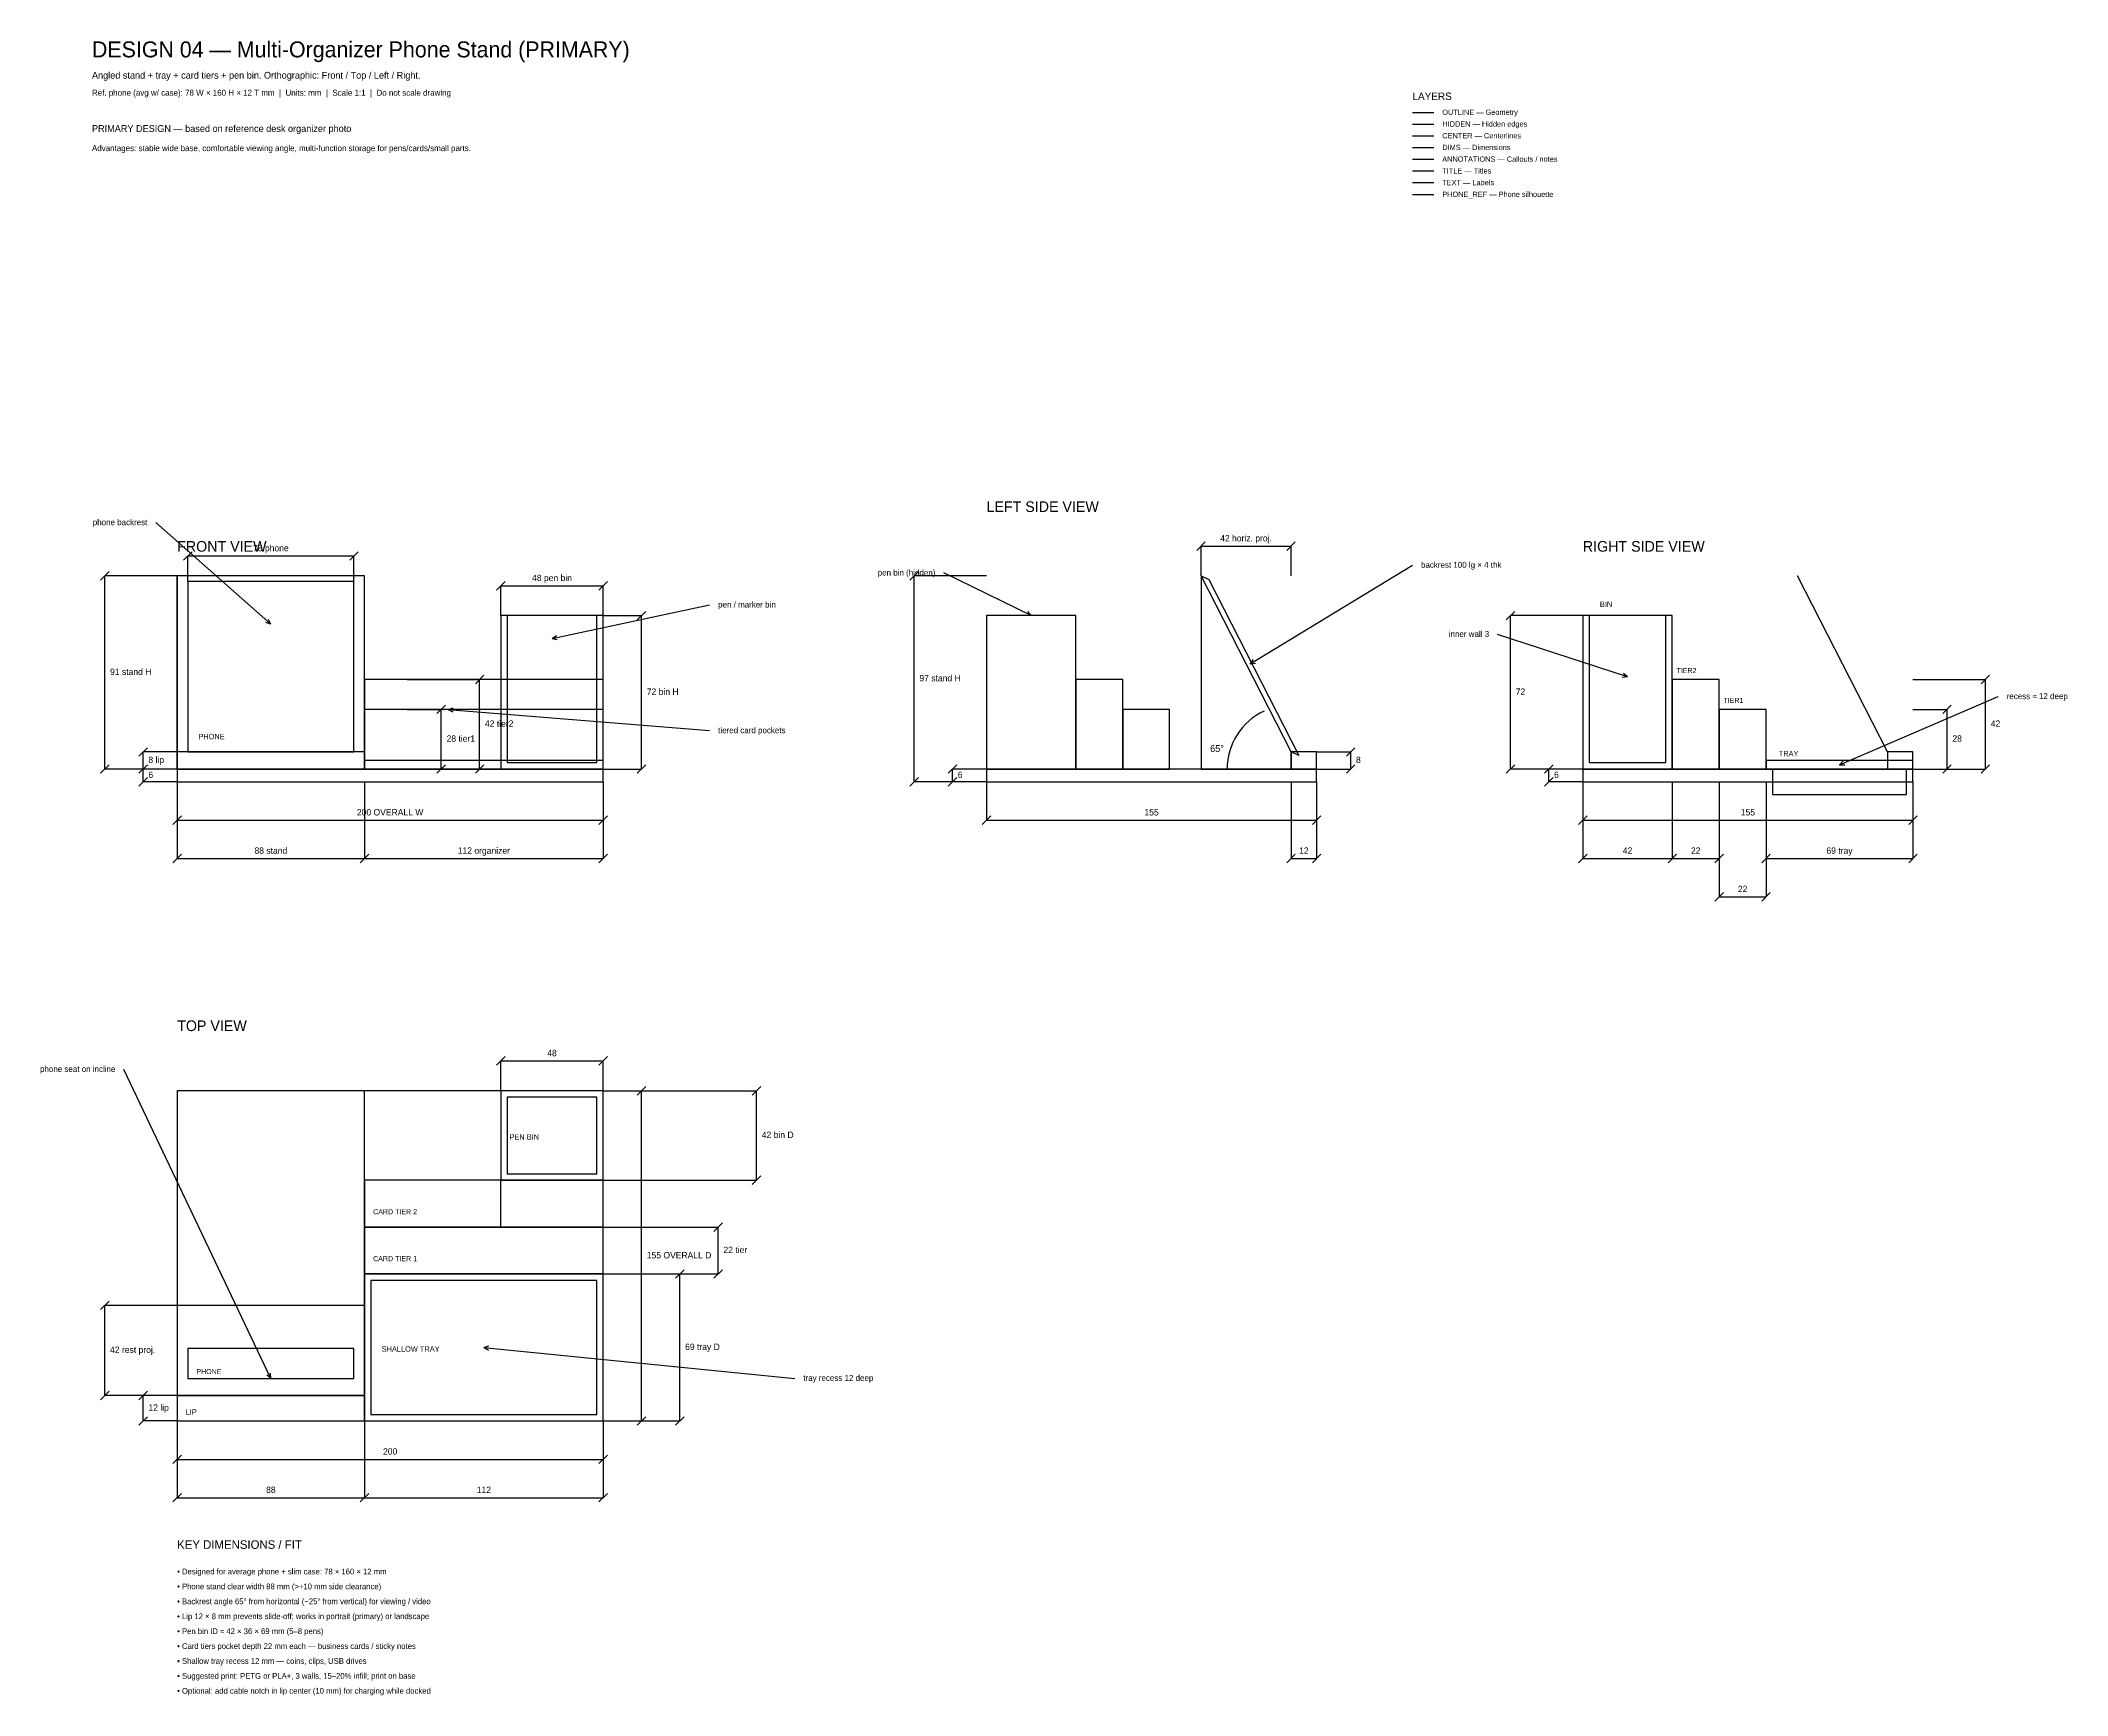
# Model space of a CAD drawing. Header units: millimetres. Extents: x -24 to 928, y -349 to 428.
import ezdxf
from ezdxf.enums import TextEntityAlignment as Align

# ---------------------------------------------------------------- set-up
doc = ezdxf.new("R2010")
doc.units = ezdxf.units.MM
for name, color, linetype in [('ANNOTATIONS', 3, 'Continuous'), ('CENTER', 5, 'Continuous'), ('DIMS', 1, 'Continuous'), ('HIDDEN', 8, 'Continuous'), ('OUTLINE', 7, 'Continuous'), ('PHONE_REF', 6, 'Continuous'), ('TEXT', 4, 'Continuous'), ('TITLE', 2, 'Continuous')]:
    doc.layers.add(name, color=color, linetype=linetype)

msp = doc.modelspace()

# ---------------------------------------------------------------- linework, layer by layer
at = {"layer": 'ANNOTATIONS'}
for p, q in [((620, 372.2), (630, 372.2)), ((84, 153.97), (30, 201.63)), ((543.87, 135.32), (620, 181.63)), ((441, 158), (400, 178)), ((216, 147.2), (290, 163)), ((84, 153.97), (81.63, 154.77)), ((84, 153.97), (82.92, 156.23)), ((441, 158), (438.5, 158.13)), ((441, 158), (439.36, 159.88)), ((216, 147.2), (218.05, 148.63)), ((216, 147.2), (218.46, 146.73)), ((721, 129.2), (660, 149.2)), ((543.87, 135.32), (545.33, 137.34)), ((543.87, 135.32), (546.34, 135.68)), ((721, 129.2), (718.51, 128.99)), ((721, 129.2), (719.12, 130.84)), ((167.2, 114), (169.57, 114.78)), ((820.5, 88), (895, 120)), ((167.2, 114), (290, 104)), ((167.2, 114), (169.42, 112.84)), ((820.5, 88), (822.23, 89.8)), ((820.5, 88), (823, 88.01)), ((84, -200), (15, -55)), ((184, -185.5), (186.39, -184.76)), ((184, -185.5), (330, -200)), ((184, -185.5), (186.2, -186.7)), ((84, -200), (82.13, -198.34)), ((84, -200), (83.89, -197.5))]:
    msp.add_line(p, q, dxfattribs=at)
msp.add_arc((563, 86), 30, 115, 180, dxfattribs=at)
at = {"layer": 'CENTER'}
msp.add_line((620, 383.2), (630, 383.2), dxfattribs=at)
at = {"layer": 'DIMS'}
for p, q in [((620, 377.7), (630, 377.7)), ((518.74, 188.63), (522.74, 192.63)), ((520.74, 176.63), (520.74, 190.63)), ((520.74, 190.63), (563, 190.63)), ((561, 188.63), (565, 192.63)), ((563, 176.63), (563, 190.63)), ((43, 184), (47, 188)), ((45, 174), (45, 186)), ((45, 186), (123, 186)), ((121, 184), (125, 188)), ((123, 174), (123, 186)), ((4, 174.63), (8, 178.63)), ((40, 176.63), (6, 176.63)), ((6, 86), (6, 176.63)), ((190, 170), (194, 174)), ((192, 158), (192, 172)), ((192, 172), (240, 172)), ((238, 170), (242, 174)), ((240, 158), (240, 172)), ((384, 174.63), (388, 178.63)), ((420, 176.63), (386, 176.63)), ((386, 80), (386, 176.63)), ((240, 158), (258, 158)), ((256, 156), (260, 160)), ((258, 86), (258, 158)), ((664, 156), (668, 160)), ((700, 158), (666, 158)), ((666, 86), (666, 158)), ((148, 128), (182, 128)), ((180, 126), (184, 130)), ((182, 86), (182, 128)), ((855, 128), (889, 128)), ((887, 126), (891, 130)), ((889, 86), (889, 128)), ((162, 112), (166, 116)), ((869, 112), (873, 116)), ((148, 114), (164, 114)), ((164, 86), (164, 114)), ((855, 114), (871, 114)), ((871, 86), (871, 114)), ((22, 92), (26, 96)), ((589, 92), (593, 96)), ((4, 84), (8, 88)), ((40, 86), (6, 86)), ((22, 84), (26, 88)), ((22, 84), (26, 88)), ((40, 94), (24, 94)), ((24, 86), (24, 94)), ((40, 86), (24, 86)), ((24, 80), (24, 86)), ((40, 86), (24, 86)), ((148, 86), (164, 86)), ((148, 86), (182, 86)), ((162, 84), (166, 88)), ((180, 84), (184, 88)), ((240, 86), (258, 86)), ((256, 84), (260, 88)), ((402, 84), (406, 88)), ((420, 86), (404, 86)), ((404, 80), (404, 86)), ((575, 94), (591, 94)), ((575, 86), (591, 86)), ((589, 84), (593, 88)), ((591, 86), (591, 94)), ((664, 84), (668, 88)), ((700, 86), (666, 86)), ((682, 84), (686, 88)), ((700, 86), (684, 86)), ((684, 80), (684, 86)), ((855, 86), (871, 86)), ((855, 86), (889, 86)), ((869, 84), (873, 88)), ((887, 84), (891, 88)), ((22, 78), (26, 82)), ((40, 80), (24, 80)), ((40, 80), (40, 62)), ((40, 80), (40, 44)), ((128, 80), (128, 44)), ((128, 80), (128, 44)), ((240, 80), (240, 62)), ((240, 80), (240, 44)), ((384, 78), (388, 82)), ((420, 80), (386, 80)), ((402, 78), (406, 82)), ((420, 80), (404, 80)), ((420, 80), (420, 62)), ((563, 80), (563, 44)), ((575, 80), (575, 62)), ((575, 80), (575, 44)), ((682, 78), (686, 82)), ((700, 80), (684, 80)), ((700, 80), (700, 62)), ((700, 80), (700, 44)), ((742, 80), (742, 44)), ((742, 80), (742, 44)), ((764, 80), (764, 44)), ((764, 80), (764, 26)), ((786, 80), (786, 26)), ((786, 80), (786, 44)), ((855, 80), (855, 62)), ((855, 80), (855, 44)), ((38, 60), (42, 64)), ((40, 62), (240, 62)), ((238, 60), (242, 64)), ((418, 60), (422, 64)), ((420, 62), (575, 62)), ((573, 60), (577, 64)), ((698, 60), (702, 64)), ((700, 62), (855, 62)), ((853, 60), (857, 64)), ((38, 42), (42, 46)), ((40, 44), (128, 44)), ((126, 42), (130, 46)), ((126, 42), (130, 46)), ((128, 44), (240, 44)), ((238, 42), (242, 46)), ((561, 42), (565, 46)), ((563, 44), (575, 44)), ((573, 42), (577, 46)), ((698, 42), (702, 46)), ((700, 44), (742, 44)), ((740, 42), (744, 46)), ((740, 42), (744, 46)), ((742, 44), (764, 44)), ((762, 42), (766, 46)), ((784, 42), (788, 46)), ((786, 44), (855, 44)), ((853, 42), (857, 46)), ((762, 24), (766, 28)), ((764, 26), (786, 26)), ((784, 24), (788, 28)), ((190, -53), (194, -49)), ((192, -65), (192, -51)), ((192, -51), (240, -51)), ((238, -53), (242, -49)), ((240, -65), (240, -51)), ((240, -65), (258, -65)), ((240, -65), (312, -65)), ((256, -67), (260, -63)), ((258, -220), (258, -65)), ((310, -67), (314, -63)), ((312, -107), (312, -65)), ((240, -107), (312, -107)), ((310, -109), (314, -105)), ((240, -129), (294, -129)), ((292, -131), (296, -127)), ((294, -151), (294, -129)), ((240, -151), (276, -151)), ((240, -151), (294, -151)), ((274, -153), (278, -149)), ((276, -220), (276, -151)), ((292, -153), (296, -149)), ((4, -167.74), (8, -163.74)), ((40, -165.74), (6, -165.74)), ((6, -208), (6, -165.74)), ((4, -210), (8, -206)), ((40, -208), (6, -208)), ((22, -210), (26, -206)), ((40, -208), (24, -208)), ((24, -220), (24, -208)), ((22, -222), (26, -218)), ((256, -222), (260, -218)), ((274, -222), (278, -218)), ((40, -220), (24, -220)), ((40, -220), (40, -238)), ((40, -220), (40, -256)), ((128, -220), (128, -256)), ((128, -220), (128, -256)), ((240, -220), (240, -238)), ((240, -220), (240, -256)), ((240, -220), (258, -220)), ((240, -220), (276, -220)), ((38, -240), (42, -236)), ((238, -240), (242, -236)), ((40, -238), (240, -238)), ((38, -258), (42, -254)), ((40, -256), (128, -256)), ((126, -258), (130, -254)), ((126, -258), (130, -254)), ((128, -256), (240, -256)), ((238, -258), (242, -254))]:
    msp.add_line(p, q, dxfattribs=at)
at = {"layer": 'HIDDEN'}
for p, q in [((620, 388.7), (630, 388.7)), ((843, 94), (800.74, 176.63))]:
    msp.add_line(p, q, dxfattribs=at)
for points in [[(563, 86), (563, 94), (520.74, 176.63), (520.74, 86)], [(195, 89), (237, 89), (237, 158), (195, 158)], [(420, 86), (462, 86), (462, 158), (420, 158)], [(703, 89), (739, 89), (739, 158), (703, 158)], [(462, 86), (484, 86), (484, 128), (462, 128)], [(484, 86), (506, 86), (506, 114), (484, 114)], [(789, 74), (852, 74), (852, 86), (789, 86)], [(843, 86), (855, 86), (855, 94), (843, 94)], [(195, -104), (237, -104), (237, -68), (195, -68)], [(128, -129), (240, -129), (240, -107), (128, -107)], [(131, -217), (237, -217), (237, -154), (131, -154)]]:
    msp.add_lwpolyline(points, close=True, dxfattribs=at)
at = {"layer": 'OUTLINE'}
for p, q in [((620, 394.2), (630, 394.2)), ((40, 86), (40, 176.63)), ((128, -220), (128, -65))]:
    msp.add_line(p, q, dxfattribs=at)
for points in [[(40, 86), (128, 86), (128, 176.63), (40, 176.63)], [(563, 94), (520.74, 176.63), (524.36, 174.94), (566.63, 92.31)], [(192, 86), (240, 86), (240, 158), (192, 158)], [(700, 86), (742, 86), (742, 158), (700, 158)], [(128, 86), (240, 86), (240, 128), (128, 128)], [(742, 86), (764, 86), (764, 128), (742, 128)], [(128, 86), (240, 86), (240, 114), (128, 114)], [(764, 86), (786, 86), (786, 114), (764, 114)], [(40, 86), (128, 86), (128, 94), (40, 94)], [(40, 80), (240, 80), (240, 86), (40, 86)], [(128, 86), (240, 86), (240, 90), (128, 90)], [(420, 80), (575, 80), (575, 86), (420, 86)], [(563, 86), (575, 86), (575, 94), (563, 94)], [(700, 80), (855, 80), (855, 86), (700, 86)], [(786, 86), (855, 86), (855, 90), (786, 90)], [(40, -220), (240, -220), (240, -65), (40, -65)], [(192, -107), (240, -107), (240, -65), (192, -65)], [(128, -129), (192, -129), (192, -107), (128, -107)], [(128, -151), (240, -151), (240, -129), (128, -129)], [(128, -220), (240, -220), (240, -151), (128, -151)], [(40, -208), (128, -208), (128, -165.74), (40, -165.74)], [(40, -220), (128, -220), (128, -208), (40, -208)]]:
    msp.add_lwpolyline(points, close=True, dxfattribs=at)
at = {"layer": 'PHONE_REF'}
msp.add_line((620, 355.7), (630, 355.7), dxfattribs=at)
for points in [[(45, 94), (123, 94), (123, 174), (45, 174)], [(45, -200), (123, -200), (123, -186), (45, -186)]]:
    msp.add_lwpolyline(points, close=True, dxfattribs=at)
at = {"layer": 'TEXT'}
msp.add_line((620, 361.2), (630, 361.2), dxfattribs=at)
at = {"layer": 'TITLE'}
msp.add_line((620, 366.7), (630, 366.7), dxfattribs=at)

# ---------------------------------------------------------------- texts
at = {"layer": 'ANNOTATIONS'}
for s, height, p in [('PRIMARY DESIGN — based on reference desk organizer photo', 3.2, (0, 385)), ('backrest 100 lg × 4 thk', 2.8, (624, 180.43)), ('pen / marker bin', 2.8, (294, 161.8)), ('BIN', 2.6, (708, 162)), ('TIER2', 2.4, (744, 131)), ('TIER1', 2.4, (766, 117)), ('recess ≈ 12 deep', 2.8, (899, 118.8)), ('tiered card pockets', 2.8, (294, 102.8)), ('65°', 3.2, (525, 94)), ('TRAY', 2.5, (792, 92)), ('PEN BIN', 2.6, (196, -88)), ('CARD TIER 2', 2.4, (132, -123)), ('CARD TIER 1', 2.4, (132, -145)), ('SHALLOW TRAY', 2.6, (136, -187.5)), ('tray recess 12 deep', 2.8, (334, -201.2)), ('LIP', 2.5, (44, -217))]:
    msp.add_text(s, height=height, dxfattribs=at).set_placement(p)
for s, p in [('phone backrest', (26, 200.43)), ('pen bin (hidden)', (396, 176.8)), ('inner wall 3', (656, 148)), ('phone seat on incline', (11, -56.2))]:
    msp.add_text(s, height=2.8, dxfattribs=at).set_placement(p, align=Align.RIGHT)
at = {"layer": 'DIMS'}
for s, p in [('78 phone', (84, 188.2)), ('42 horiz. proj.', (541.87, 192.83)), ('48 pen bin', (216, 174.2)), ('200 OVERALL W', (140, 64.2)), ('155', (497.5, 64.2)), ('155', (777.5, 64.2)), ('88 stand', (84, 46.2)), ('112 organizer', (184, 46.2)), ('12', (569, 46.2)), ('42', (721, 46.2)), ('22', (753, 46.2)), ('69 tray', (820.5, 46.2)), ('22', (775, 28.2)), ('48', (216, -48.8)), ('200', (140, -235.8)), ('88', (84, -253.8)), ('112', (184, -253.8))]:
    msp.add_text(s, height=3, dxfattribs=at).set_placement(p, align=Align.CENTER)
for s, p in [('91 stand H', (8.5, 130.12)), ('72 bin H', (260.5, 120.8)), ('97 stand H', (388.5, 127.12)), ('72', (668.5, 120.8)), ('42 tier2', (184.5, 105.8)), ('42', (891.5, 105.8)), ('28 tier1', (166.5, 98.8)), ('28', (873.5, 98.8)), ('8 lip', (26.5, 88.8)), ('8', (593.5, 88.8)), ('6', (26.5, 81.8)), ('6', (406.5, 81.8)), ('6', (686.5, 81.8)), ('42 bin D', (314.5, -87.2)), ('155 OVERALL D', (260.5, -143.7)), ('22 tier', (296.5, -141.2)), ('42 rest proj.', (8.5, -188.07)), ('69 tray D', (278.5, -186.7)), ('12 lip', (26.5, -215.2))]:
    msp.add_text(s, height=3, dxfattribs=at).set_placement(p)
at = {"layer": 'PHONE_REF'}
for height, p in [(2.5, (50, 100)), (2.4, (49, -198))]:
    msp.add_text('PHONE', height=height, dxfattribs=at).set_placement(p)
at = {"layer": 'TEXT'}
for s, height, p in [('Angled stand + tray + card tiers + pen bin. Orthographic: Front / Top / Left / Right.', 3.2, (0, 410)), ('Ref. phone (avg w/ case): 78 W × 160 H × 12 T mm  |  Units: mm  |  Scale 1:1  |  Do not scale drawing', 2.8, (0, 402)), ('OUTLINE — Geometry', 2.5, (634, 393)), ('CENTER — Centerlines', 2.5, (634, 382)), ('HIDDEN — Hidden edges', 2.5, (634, 387.5)), ('Advantages: stable wide base, comfortable viewing angle, multi-function storage for pens/cards/small parts.', 2.8, (0, 376)), ('ANNOTATIONS — Callouts / notes', 2.5, (634, 371)), ('DIMS — Dimensions', 2.5, (634, 376.5)), ('TITLE — Titles', 2.5, (634, 365.5)), ('TEXT — Labels', 2.5, (634, 360)), ('PHONE_REF — Phone silhouette', 2.5, (634, 354.5)), ('• Designed for average phone + slim case: 78 × 160 × 12 mm', 2.7, (40, -292)), ('• Phone stand clear width 88 mm (>+10 mm side clearance)', 2.7, (40, -299)), ('• Backrest angle 65° from horizontal (~25° from vertical) for viewing / video', 2.7, (40, -306)), ('• Lip 12 × 8 mm prevents slide-off; works in portrait (primary) or landscape', 2.7, (40, -313)), ('• Pen bin ID ≈ 42 × 36 × 69 mm (5–8 pens)', 2.7, (40, -320)), ('• Card tiers pocket depth 22 mm each — business cards / sticky notes', 2.7, (40, -327)), ('• Shallow tray recess 12 mm — coins, clips, USB drives', 2.7, (40, -334)), ('• Suggested print: PETG or PLA+, 3 walls, 15–20% infill; print on base', 2.7, (40, -341)), ('• Optional: add cable notch in lip center (10 mm) for charging while docked', 2.7, (40, -348))]:
    msp.add_text(s, height=height, dxfattribs=at).set_placement(p)
at = {"layer": 'TITLE'}
for s, height, p in [('DESIGN 04 — Multi-Organizer Phone Stand (PRIMARY)', 7.5, (0, 420)), ('LAYERS', 3.5, (620, 400)), ('LEFT SIDE VIEW', 5, (420, 206.63)), ('FRONT VIEW', 5, (40, 188)), ('RIGHT SIDE VIEW', 5, (700, 188)), ('TOP VIEW', 5, (40, -37)), ('KEY DIMENSIONS / FIT', 4, (40, -280))]:
    msp.add_text(s, height=height, dxfattribs=at).set_placement(p)

doc.saveas('drawing.dxf')
